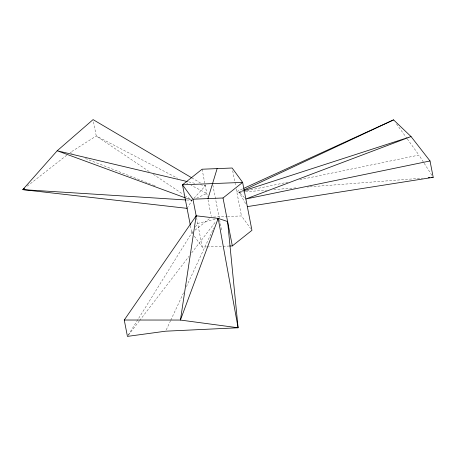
<?xml version="1.0" encoding="UTF-8"?>
<svg xmlns="http://www.w3.org/2000/svg" width="456" height="456" viewBox="0 0 456 456"><rect width="100%" height="100%" fill="white"/><g stroke="black" fill="none" stroke-linecap="round" stroke-linejoin="round"><path stroke-width="0.34" stroke-dasharray="2.28 1.71" d="M166.263 329.899L170.464 320.876M170.761 320.232L183.671 292.518M186.373 286.721L213.682 228.074M128.187 335.183L192.78 231.266M195.407 227.037L197.665 223.411L216.133 218.908M187.057 208.358L192.079 200.344L185.615 196M128.301 335.263L139.16 321.149M139.593 320.585L189.092 256.226M191.697 252.841L216.013 221.228M193.971 198.269L205.308 185.814L203.467 184.731M192.637 233.888L191.799 232.737L192.888 231.87M195.065 230.137L209.766 218.441M27.257 186.145L66.821 155.143M196.559 198.24L206.79 193.435L190.996 185.227M242.535 188.904L236.727 191.56L239.098 192.261L242.957 190.448M245.613 203.621L239.098 192.261L243.156 190.944M244.405 197.551L239.098 192.261L243.276 191.395M246.764 190.676L287.89 182.172M299.74 179.721L418.933 155.069L423.812 162.689M239.098 192.261L244.764 191.822M245.47 191.771L266.726 190.135M273.811 189.593L295.767 187.9M307.105 187.028L309.231 186.869M309.938 186.812L422.575 178.153M213.493 217.056L226.78 216.526M227.481 216.497L241.469 215.939L250.68 228.593M194.313 236.185L202.27 247.118L206.465 246.952M207.166 246.924L228.844 246.052M186.413 199.984L192.079 200.344L186.116 198.007M188.693 181.887L195.618 183.523M200.463 184.669L205.308 185.814M186.071 198.138L192.079 200.344M72.156 153.307L70.167 152.526L96.25 135.979L177.732 178.33M85.409 158.506L147.687 182.93M148.348 183.192L152.327 184.754M152.988 185.011L156.3 186.31M186.572 182.924L187.838 183.586M191.811 177.857L200.401 182.919M149.163 171.519L96.25 135.979L93.332 120.971M153.279 174.283L183.261 194.421M396.486 123.918L406.877 138.339M407.293 138.915L418.933 155.069M424.188 163.271L432.071 175.577M232.691 170.789L235.661 186.071M236.202 188.847L241.469 215.939M212.827 184.993L219.456 219.108M219.592 219.803L221.753 230.941M202.082 169.216L207.48 197.003M208.021 199.779L211.259 216.446M196.587 217.871L202.27 247.118M190.448 225.788L191.799 232.737"/><path stroke-width="0.68" d="M196.183 215.791L180.428 320.055L124.254 320.021L127.435 336.391L165.659 331.187L238.095 327.778L227.601 221.536L218.185 218.407L196.183 215.791L124.254 320.021M207.993 198.594L217.119 168.617M218.185 218.407L180.428 320.055L238.095 327.778L218.185 218.407L217.586 219.695M229.545 246.023L232.343 245.915L251.94 230.32L242.626 182.394L182.485 184.811L192.956 199.198L223.024 197.989L242.626 182.394L232.15 168.013L202.082 169.216L182.485 184.811L190.312 225.093M24.47 188.328L22.8 189.639L187.057 208.358M243.601 190.152L393.574 119.877L411.05 136.572L430.019 160.968L433.2 177.333L247.329 206.614M243.829 188.317L393.574 119.877M243.835 190.728L411.05 136.572L245.852 198.993L430.019 160.968M428.241 177.715L429.66 177.606M431.074 177.498L433.2 177.333M185.706 199.945L22.8 189.639L57.188 150.776L93.07 119.609L191.811 177.857M187.313 181.556L57.188 150.776L185.404 197.893M223.024 197.989L232.343 245.915M192.956 199.198L196.331 216.56"/></g></svg>
